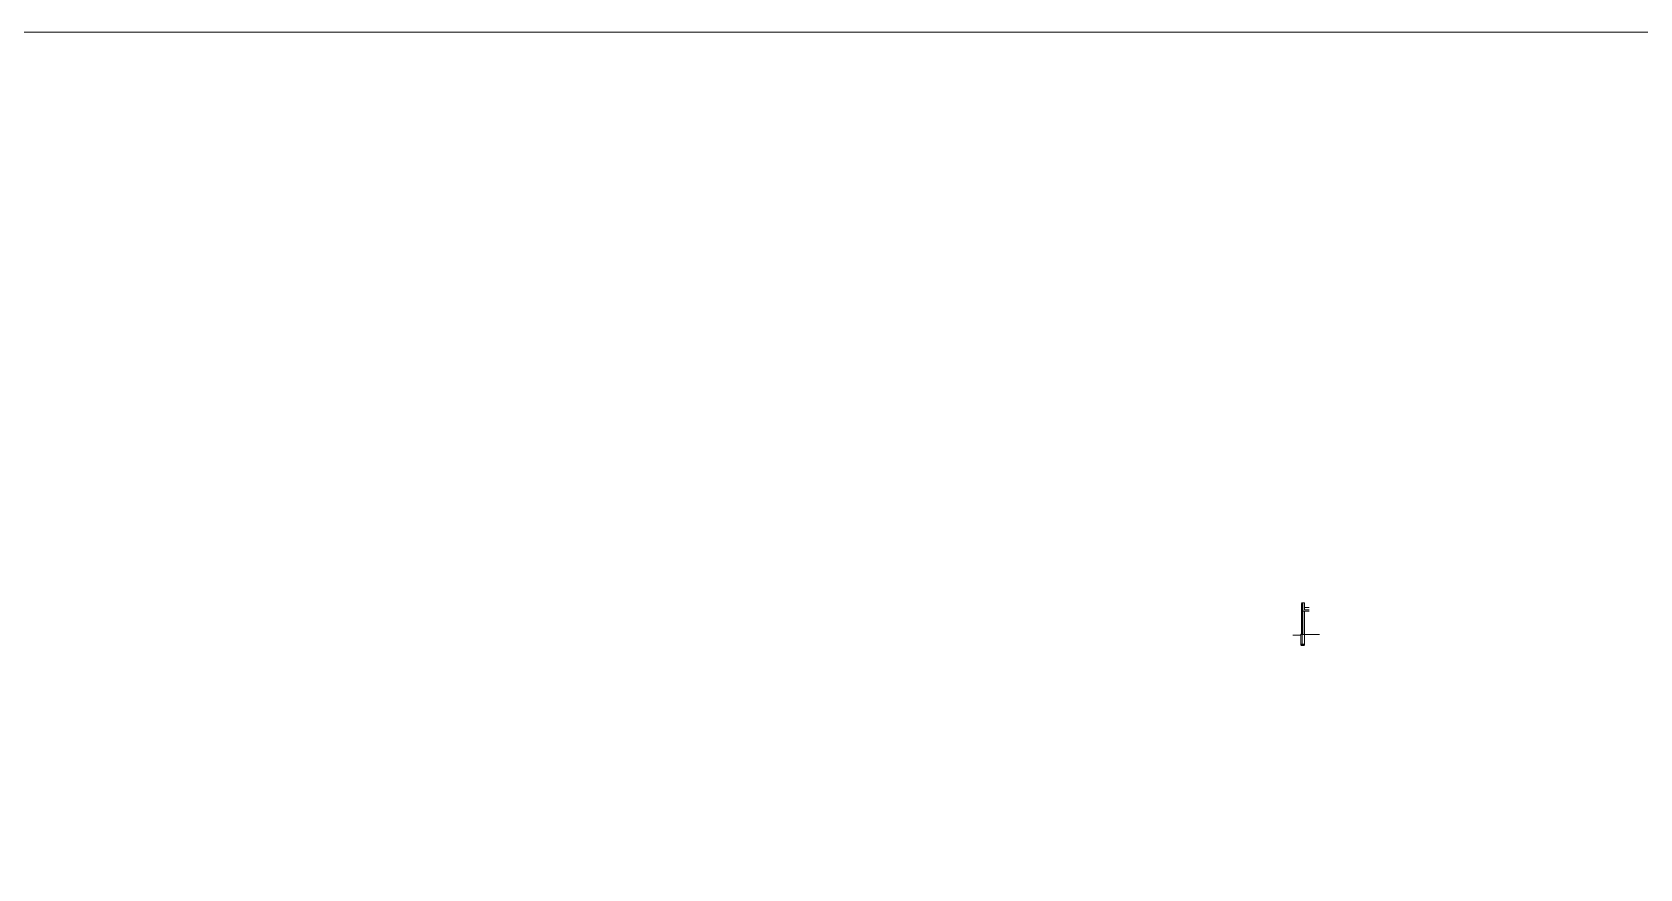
# Model space of a CAD drawing. Header units: millimetres. Extents: x -105266 to 178069, y 491 to 168574.
# Drawn here: x -84869 to -64472, y 40563 to 51179 of the extents above; entities that cross this region are included whole.
import ezdxf

# ---------------------------------------------------------------- set-up
doc = ezdxf.new("R2010")
doc.units = ezdxf.units.MM
for name, color, linetype, lineweight in [('A-L-W', 123, 'Continuous', 15), ('stolarka', 1, 'Continuous', 5), ('ściany murowane', 2, 'Continuous', 40)]:
    doc.layers.add(name, color=color, linetype=linetype, lineweight=lineweight)

msp = doc.modelspace()

# ---------------------------------------------------------------- linework, layer by layer
at = {"layer": 'A-L-W'}
msp.add_lwpolyline([(-99032.7, 51178.81), (-44324.68, 51178.81), (-44324.68, 13473.71), (-99032.7, 13473.71)], close=True, dxfattribs=at)
at = {"layer": 'stolarka', "linetype": 'Continuous', "ltscale": 50}
for p, q in [((-68767.08, 43938.96), (-68726.08, 43938.96)), ((-68764.08, 43543.8), (-68764.08, 43922.24)), ((-68762.08, 43543.8), (-68762.08, 43922.24)), ((-68760.08, 43543.8), (-68760.08, 43922.24)), ((-68750.08, 43830.96), (-68750.08, 43938.96)), ((-68726.08, 43848.96), (-68726.08, 43938.96)), ((-68726.08, 43878.96), (-68669.01, 43878.96)), ((-68750.08, 43830.96), (-68750.08, 43535.8)), ((-68750.08, 43830.96), (-68669.01, 43830.96)), ((-68726.08, 43848.96), (-68669.01, 43848.96)), ((-68725.08, 43830.96), (-68725.08, 43535.8)), ((-68772.08, 43525.8), (-68873.88, 43525.8)), ((-68772.08, 43525.8), (-68772.08, 43540.51)), ((-68772.08, 43540.51), (-68767.08, 43540.51)), ((-68772.08, 43535.8), (-68772.08, 43405.8)), ((-68772.08, 43535.8), (-68772.08, 43525.8)), ((-68757.08, 43535.8), (-68757.08, 43543.8)), ((-68757.08, 43535.8), (-68537.45, 43535.8)), ((-68757.08, 43535.8), (-68757.08, 43405.8)), ((-68725.08, 43535.8), (-68725.08, 43405.8))]:
    msp.add_line(p, q, dxfattribs=at)
for points in [[(-68757.08, 43922.24), (-68767.08, 43922.24), (-68767.08, 43930.24), (-68757.08, 43930.24), (-68757.08, 43922.24)], [(-68757.08, 43535.8), (-68767.08, 43535.8), (-68767.08, 43543.8), (-68757.08, 43543.8), (-68757.08, 43535.8)]]:
    msp.add_lwpolyline(points, dxfattribs=at)
at = {"layer": 'ściany murowane', "linetype": 'Continuous', "ltscale": 50}
msp.add_line((-68772.08, 43405.8), (-68725.08, 43405.8), dxfattribs=at)

doc.saveas('drawing.dxf')
